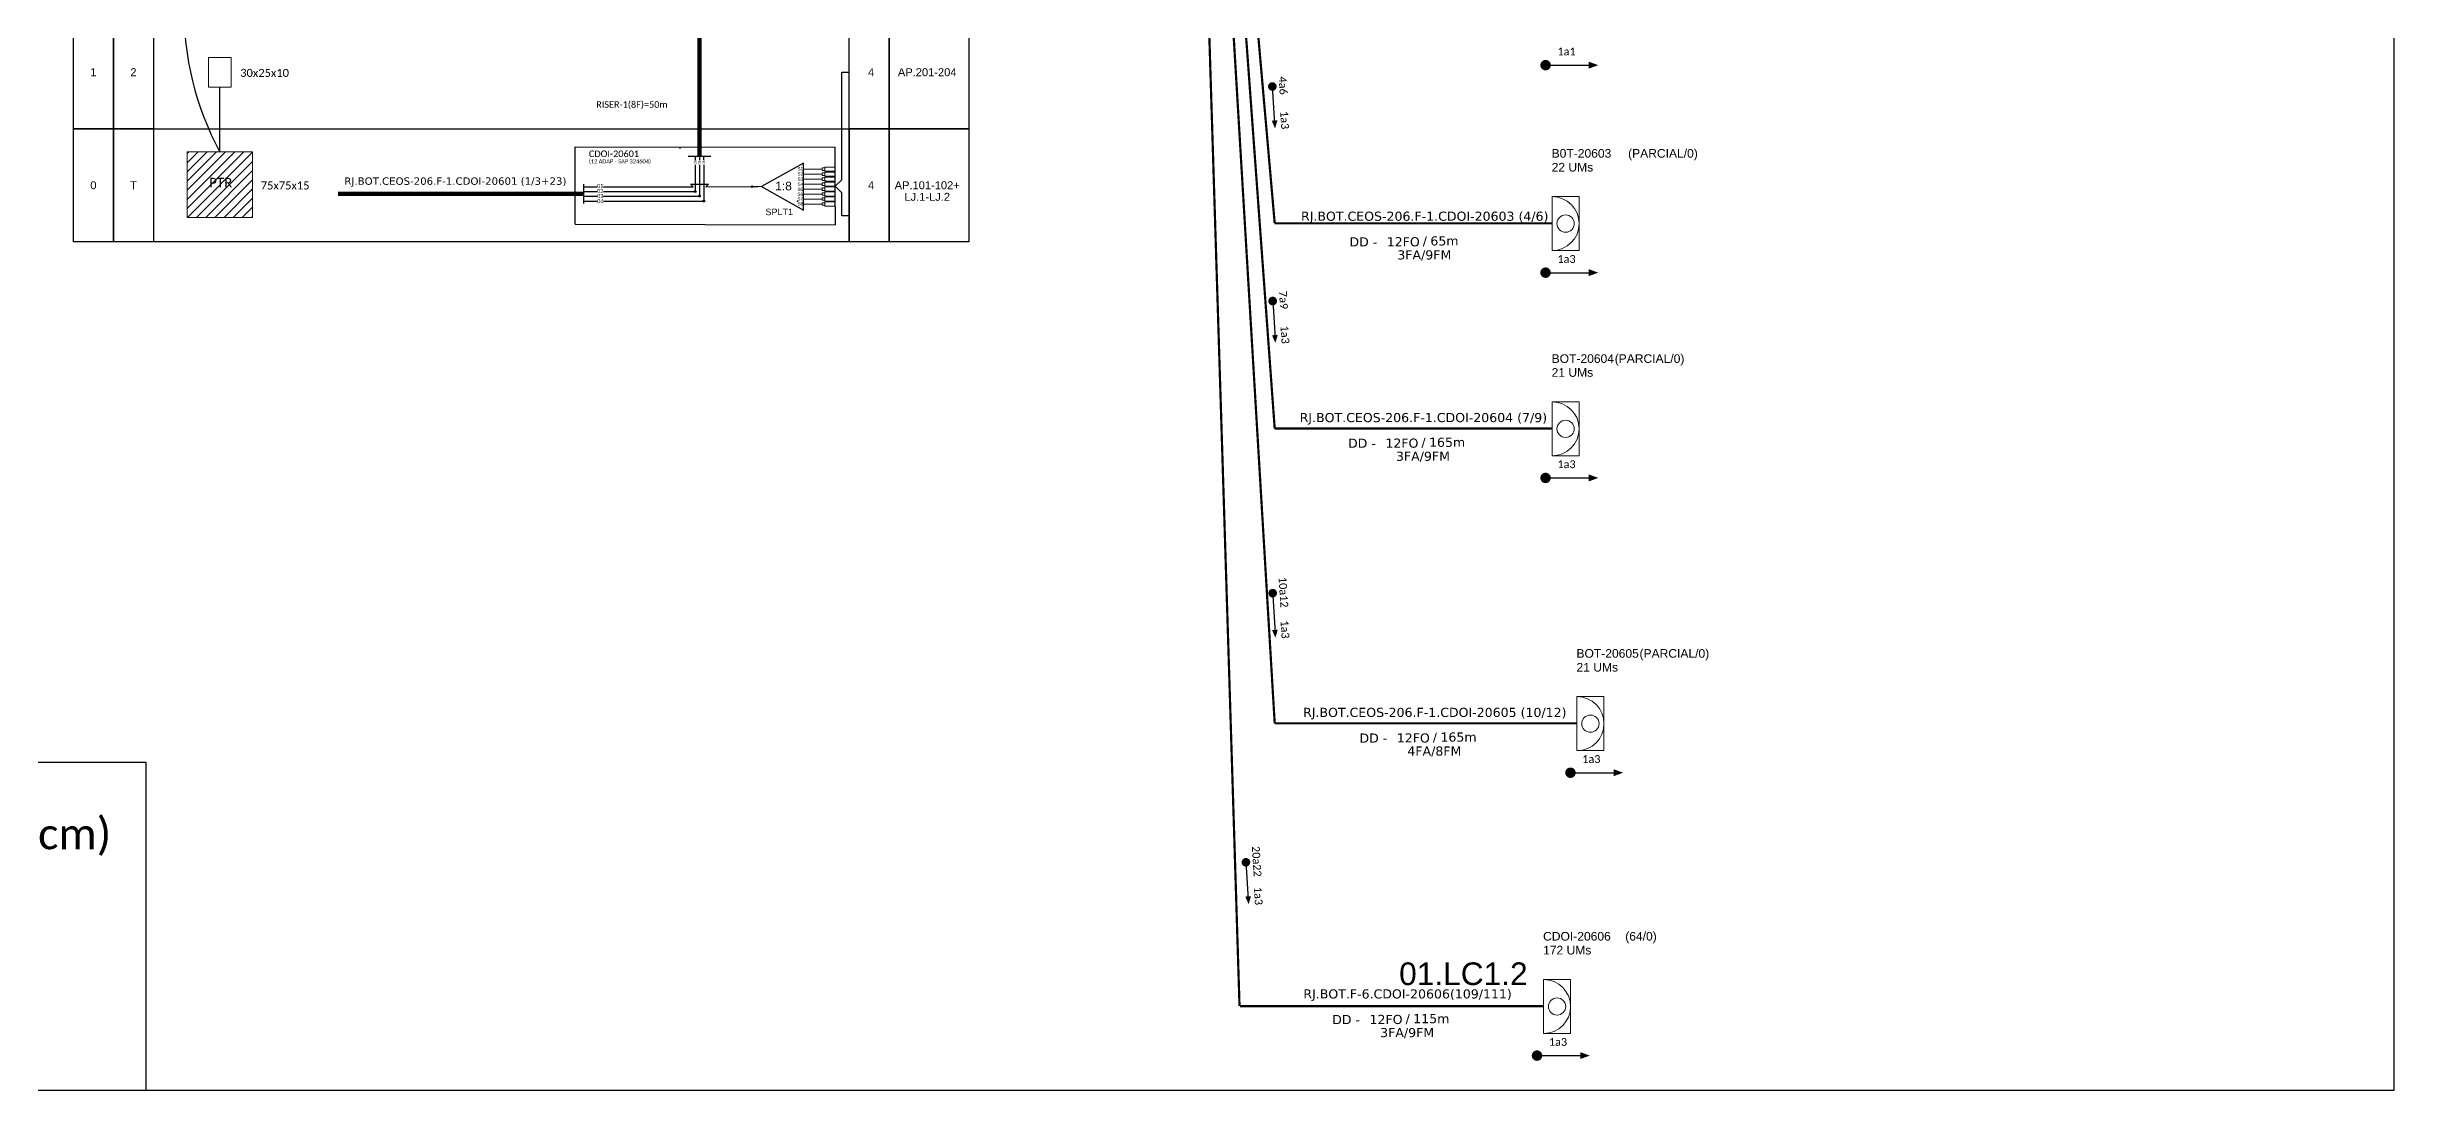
# Model space of a CAD drawing. Header units: inches. Extents: x 28957 to 29796, y 297062 to 297656.
# Drawn here: x 29252 to 29796, y 297062 to 297304 of the extents above; entities that cross this region are included whole.
import ezdxf
from ezdxf.enums import TextEntityAlignment as Align

# ---------------------------------------------------------------- set-up
doc = ezdxf.new("R2010")
doc.units = ezdxf.units.IN
doc.header["$MEASUREMENT"] = 0
doc.layers.get('0').update_dxf_attribs({"color": 252})
for name, color, linetype in [('10.1-Caixas Subterrâneas', 5, 'Continuous'), ('CAP a instalar', 1, 'Continuous'), ('CD de instalação futura', 8, 'Continuous'), ('SETA', 7, 'Continuous'), ('texto', 255, 'Continuous')]:
    doc.layers.add(name, color=color, linetype=linetype)
for name, color, linetype, lineweight in [('10.4-Postes', 1, 'Continuous', 0), ("20.0-LEGENDA DOS CDO'S", 1, 'Continuous', 0), ('20.1-CDO_INTERIOR', 1, 'Continuous', 0), ('40.1-ETIQUETAS', 1, 'Continuous', 20)]:
    doc.layers.add(name, color=color, linetype=linetype, lineweight=lineweight)
doc.styles.add('ARIAL', font='arial.ttf')
doc.styles.add('siredit', font='verdana.ttf')
doc.styles.get("Standard").update_dxf_attribs({"font": 'arial.ttf'})
doc.styles.add('WMF-Calibri0', font='calibri.ttf')
doc.linetypes.add('FENCELINE1', pattern='A,0.25,-0.1,[133,ltypeshp.shx,S=0.1,R=0,X=-0.1,Y=0],-0.1,1', length=1.45)

# ---------------------------------------------------------------- blocks, each defined once
blk = doc.blocks.new('CDOI_INT')
at = {"layer": '20.1-CDO_INTERIOR', "color": 0, "lineweight": 18}
blk.add_lwpolyline([(4.25, -4.25), (4.25, 4.25), (0, 4.25), (0, -4.25)], close=True, dxfattribs=at)
blk.add_circle((2.12, 0), 1.36, dxfattribs=at)
blk.add_arc((0, 0), 4.25, 270, 90, dxfattribs=at)
at = {"layer": "20.0-LEGENDA DOS CDO'S", "color": 0, "style": 'ARIAL'}
for tag, p in [('CDO_N', (-0.08, 10.38)), ('SPLITER_1', (21.18, 10.38)), ('SAP', (-0.08, 6.23)), ('SURVEY', (-0.08, 8.2)), ('SPLITER_2', (21.19, 8.68)), ('1:XX', (5.94, -2.22)), ('UMS', (5.94, -4.24))]:
    blk.add_attdef(tag, p, '', height=1.36, dxfattribs=at)
blk.add_attdef('FIBRAS_UTILIZADAS', text='', height=1.36, dxfattribs=at).set_placement((15.34, 10.38), align=Align.CENTER)
blk = doc.blocks.new('ETIQUETA_RS5F')
at = {"layer": '40.1-ETIQUETAS', "color": 0, "style": 'siredit'}
blk.add_text('/', height=1.5, dxfattribs=at).set_placement((1.55, -1.95), align=Align.MIDDLE_RIGHT)
for tag, p in [('ETIQUETA_R_PRIMARIA', (1.18, 4.1)), ('ETIQUETA_R_SECUNDARIA', (1.18, 2.1)), ('F_ATIVAS/F_MORTAS', (1.11, -4.24))]:
    blk.add_attdef(tag, text='', height=1.5, dxfattribs=at).set_placement(p, align=Align.MIDDLE_CENTER)
for tag, p in [('TIPO_CABO', (-6.62, -2.12)), ('CAP_CABO', (0.37, -2.09))]:
    blk.add_attdef(tag, text='', height=1.5, dxfattribs=at).set_placement(p, align=Align.MIDDLE_RIGHT)
blk.add_attdef('METROS', text='', height=1.5, dxfattribs=at).set_placement((2.11, -1.95), align=Align.MIDDLE_LEFT)
for tag, p in [('FUSÃO_1', (0.82, -8.39)), ('FUSÃO_2', (0.82, -10.6)), ('FUSÃO_3', (0.82, -12.93)), ('FUSÃO_4', (0.82, -15.14)), ('FUSÃO_5', (0.82, -17.16))]:
    blk.add_attdef(tag, text='', height=1.5, dxfattribs=at).set_placement(p, align=Align.CENTER)
blk = doc.blocks.new('A$C415C251F')
at = {"color": 3}
blk.add_point((0, 0), dxfattribs=at)
blk = doc.blocks.new('LEG_CDOIA8_C-SPLT_DIR')
at = {"color": 3}
blk.add_blockref('A$C415C251F', (0, 0), dxfattribs=at)
at = {"color": 1, "style": 'WMF-Calibri0', "flags": 4}
blk.add_attdef('CDO', (-26.84, -2.61), '', height=2, dxfattribs=at)
blk.add_attdef('MODELO', text='', height=1.5, dxfattribs=at).set_placement((-22.23, -4.54), align=Align.CENTER)
at = {"style": 'ARIAL', "flags": 4}
blk.add_attdef('SPLITAGEM', text='', height=1.5, dxfattribs=at).set_placement((-18.36, -12.59), align=Align.CENTER)
blk = doc.blocks.new('SPLT_1-8_SC-APC')
at = {"color": 1}
blk.add_lwpolyline([(-7.37, -2.1), (-17.04, -7.55), (-7.37, -13), (-7.37, -2.1)], dxfattribs=at)
at = {"color": 3, "lineweight": 0}
for points in [[(-2.99, -3.51), (-7.37, -3.51)], [(-7.37, -4.66), (-2.99, -4.66)], [(-2.41, -3.02), (-2.41, -4)], [(-2.41, -3.02), (0, -3.02)], [(-2.41, -4), (0, -4)], [(-2.41, -4.17), (-2.41, -5.16)], [(-2.41, -4.17), (0, -4.17)], [(-2.41, -5.16), (0, -5.16)], [(-2.41, -5.32), (-2.41, -6.31)], [(-2.41, -5.32), (0, -5.32)], [(-7.37, -5.82), (-2.99, -5.82)], [(-7.37, -6.97), (-2.99, -6.97)], [(-7.37, -8.12), (-2.99, -8.12)], [(-7.37, -9.28), (-2.99, -9.28)], [(-7.37, -10.43), (-2.99, -10.43)], [(-2.41, -6.31), (0, -6.31)], [(-2.41, -6.48), (-2.41, -7.46)], [(-2.41, -6.48), (0, -6.48)], [(-2.41, -7.46), (0, -7.46)], [(-2.41, -7.63), (-2.41, -8.62)], [(-2.41, -7.63), (0, -7.63)], [(-2.41, -8.62), (0, -8.62)], [(-2.41, -8.78), (-2.41, -9.77)], [(-2.41, -8.78), (0, -8.78)], [(-2.41, -9.77), (0, -9.77)], [(-2.41, -9.94), (-2.41, -10.92)], [(-2.41, -9.94), (0, -9.94)], [(-7.37, -11.58), (-2.99, -11.58)], [(-2.41, -10.92), (0, -10.92)], [(-2.41, -11.09), (-2.41, -12.08)], [(-2.41, -11.09), (0, -11.09)], [(-2.41, -12.08), (0, -12.08)]]:
    blk.add_lwpolyline(points, dxfattribs=at)
for points in [[(-2.99, -3.22), (-2.41, -3.22), (-2.41, -3.8), (-2.99, -3.8)], [(-2.99, -4.38), (-2.41, -4.38), (-2.41, -4.95), (-2.99, -4.95)], [(-2.99, -5.53), (-2.41, -5.53), (-2.41, -6.1), (-2.99, -6.1)], [(-2.99, -6.68), (-2.41, -6.68), (-2.41, -7.26), (-2.99, -7.26)], [(-2.99, -7.84), (-2.41, -7.84), (-2.41, -8.41), (-2.99, -8.41)], [(-2.99, -8.99), (-2.41, -8.99), (-2.41, -9.56), (-2.99, -9.56)], [(-2.99, -10.14), (-2.41, -10.14), (-2.41, -10.72), (-2.99, -10.72)], [(-2.99, -11.3), (-2.41, -11.3), (-2.41, -11.87), (-2.99, -11.87)]]:
    blk.add_lwpolyline(points, close=True, dxfattribs=at)
at = {"color": 1, "lineweight": 0}
blk.add_lwpolyline([(-17.04, -7.55), (-19.26, -7.55)], dxfattribs=at)
at = {"color": 1, "style": 'ARIAL'}
for s, height, p in [('S1', 0.75, (-8.74, -3.78)), ('S2', 0.75, (-8.74, -4.97)), ('S3', 0.75, (-8.74, -6.18)), ('1:8', 2, (-13.91, -8.4)), ('S4', 0.75, (-8.74, -7.36)), ('S5', 0.75, (-8.74, -8.57)), ('S6', 0.75, (-8.74, -9.69)), ('S7', 0.75, (-8.74, -10.78)), ('S8', 0.75, (-8.74, -11.9))]:
    blk.add_text(s, height=height, dxfattribs=at).set_placement(p)

msp = doc.modelspace()

# ---------------------------------------------------------------- hatches: boundary and pattern name
h = msp.add_hatch()
h.set_pattern_fill('ANSI31', color=1, scale=12, style=0)
h.set_pattern_definition([(45, (28550.9833, 296802.2643), (-1.0606602, 1.0606602), [])])
h.paths.add_polyline_path([(29299.74, 297279.53), (29284.57, 297279.53), (29284.57, 297264.39), (29299.74, 297264.39)])
h.paths.add_polyline_path([(29289.29, 297270.48), (29295.81, 297270.48), (29295.81, 297274.42), (29289.29, 297274.42)], flags=9)
h = msp.add_hatch(color=3)
h.dxf.hatch_style = 1
edge = h.paths.add_edge_path()
edge.add_arc((29415.44, 297271.53), 0.195, 0, 360)
h = msp.add_hatch(color=3)
h.dxf.hatch_style = 1
edge = h.paths.add_edge_path()
edge.add_arc((29415.44, 297271.53), 0.195, 0, 360)
h = msp.add_hatch(color=3)
h.dxf.hatch_style = 1
edge = h.paths.add_edge_path()
edge.add_arc((29402.27, 297270.4), 0.195, 0, 360)
h = msp.add_hatch(color=3)
h.dxf.hatch_style = 1
edge = h.paths.add_edge_path()
edge.add_arc((29402.27, 297270.4), 0.195, 0, 360)
h = msp.add_hatch(color=3)
h.dxf.hatch_style = 1
edge = h.paths.add_edge_path()
edge.add_arc((29403.28, 297269.34), 0.195, 0, 360)
h = msp.add_hatch(color=3)
h.dxf.hatch_style = 1
edge = h.paths.add_edge_path()
edge.add_arc((29403.28, 297269.34), 0.195, 0, 360)
h = msp.add_hatch(color=3)
h.dxf.hatch_style = 1
edge = h.paths.add_edge_path()
edge.add_arc((29404.29, 297268.17), 0.195, 0, 360)
h = msp.add_hatch(color=3)
h.dxf.hatch_style = 1
edge = h.paths.add_edge_path()
edge.add_arc((29404.29, 297268.17), 0.195, 0, 360)

# ---------------------------------------------------------------- linework, layer by layer
at = {"color": 0}
for p, q in [((29276.76, 297284.94), (29437.92, 297284.94)), ((29437.92, 297284.94), (29437.92, 297258.75)), ((29437.92, 297258.75), (29276.76, 297258.75))]:
    msp.add_line(p, q, dxfattribs=at)
for points in [[(28957.24, 297062.23), (29795.8, 297062.23), (29795.8, 297656.23), (28957.24, 297656.23), (28957.24, 297062.23)], [(29376.47, 297269.34), (29379.47, 297269.34)], [(29381.05, 297269.34), (29387.31, 297269.34), (29387.31, 297269.34)], [(29387.31, 297269.34), (29403.28, 297269.34)], [(28957.24, 297138.19), (29274.99, 297138.19)]]:
    msp.add_lwpolyline(points, dxfattribs=at)
at = {"color": 5, "const_width": 1}
msp.add_lwpolyline([(29403.28, 297428.28), (29403.28, 297278.55)], dxfattribs=at)
at = {"color": 0}
for points in [[(29258.24, 297311.14), (29267.5, 297311.14), (29267.5, 297284.94), (29258.24, 297284.94)], [(29267.5, 297311.14), (29276.76, 297311.14), (29276.76, 297284.94), (29267.5, 297284.94)], [(29437.92, 297311.14), (29447.18, 297311.14), (29447.18, 297284.94), (29437.92, 297284.94)], [(29447.18, 297311.14), (29465.69, 297311.14), (29465.69, 297284.94), (29447.18, 297284.94)], [(29258.24, 297284.94), (29267.5, 297284.94), (29267.5, 297258.75), (29258.24, 297258.75)], [(29267.5, 297284.94), (29276.76, 297284.94), (29276.76, 297258.75), (29267.5, 297258.75)], [(29437.92, 297284.94), (29447.18, 297284.94), (29447.18, 297258.75), (29437.92, 297258.75)], [(29447.18, 297284.94), (29465.69, 297284.94), (29465.69, 297258.75), (29447.18, 297258.75)]]:
    msp.add_lwpolyline(points, close=True, dxfattribs=at)
at = {"color": 0, "lineweight": 0}
msp.add_lwpolyline([(29289.51, 297301.45), (29294.81, 297301.45), (29294.81, 297294.55), (29289.51, 297294.55)], close=True, dxfattribs=at)
for points, const_width in [([(29598.65, 297299.67, 1), (29599.86, 297299.67, 1)], 1.21), ([(29535.93, 297295.23, 1), (29535.99, 297294.23, 1)], 1), ([(29598.65, 297251.6, 1), (29599.86, 297251.6, 1)], 1.21), ([(29536.01, 297245.53, 1), (29536.07, 297244.53, 1)], 1), ([(29598.65, 297204.04, 1), (29599.86, 297204.04, 1)], 1.21), ([(29536.01, 297177.85, 1), (29536.07, 297176.85, 1)], 1), ([(29604.41, 297135.75, 1), (29605.62, 297135.75, 1)], 1.21), ([(29529.82, 297115.49, 1), (29529.88, 297114.5, 1)], 1), ([(29596.67, 297070.21, 1), (29597.88, 297070.21, 1)], 1.21)]:
    msp.add_lwpolyline(points, format="xyb", close=True, dxfattribs=dict(const_width=const_width))
at = {"color": 3}
for points in [[(29292.16, 297279.56), (29292.16, 297294.55)], [(29437.92, 297264.76), (29436.27, 297264.76), (29436.27, 297270.11), (29434.7, 297271.62), (29436.27, 297273.12), (29436.27, 297298.04), (29437.92, 297298.04)], [(29376.47, 297271.52), (29379.47, 297271.52)], [(29381.05, 297271.52), (29387.31, 297271.52), (29387.31, 297271.52)], [(29387.31, 297271.52), (29401.81, 297271.52)], [(29401.81, 297271.52), (29401.16, 297272.14), (29405.39, 297272.14), (29404.75, 297271.52)], [(29404.75, 297271.52), (29416.81, 297271.53)]]:
    msp.add_lwpolyline(points, dxfattribs=at)
at = {"color": 1, "lineweight": 0}
msp.add_lwpolyline([(29284.57, 297279.56), (29299.74, 297279.56), (29299.74, 297264.39), (29284.57, 297264.39)], close=True, dxfattribs=at)
at = {"color": 1}
for points in [[(29374.47, 297280.77), (29434.7, 297280.64)], [(29434.7, 297266.83), (29434.7, 297280.64)], [(29376.47, 297267.6), (29376.47, 297272.09)], [(29434.7, 297266.83), (29434.7, 297262.67)], [(29374.47, 297262.81), (29434.7, 297262.67)]]:
    msp.add_lwpolyline(points, dxfattribs=at)
at = {"color": 5}
for points in [[(29400.68, 297278.55), (29405.88, 297278.55)], [(29402.27, 297278.55), (29402.27, 297277.59)], [(29403.28, 297278.55), (29403.28, 297277.63)], [(29404.29, 297277.63), (29404.29, 297278.55)], [(29402.27, 297276.51), (29402.27, 297270.4)], [(29403.28, 297276.51), (29403.28, 297269.34)], [(29404.29, 297276.51), (29404.29, 297268.17)], [(29376.47, 297268.17), (29379.47, 297268.17)], [(29381.05, 297268.17), (29387.31, 297268.17), (29387.31, 297268.17)], [(29387.31, 297268.17), (29404.29, 297268.17)], [(29402.27, 297270.4), (29402.27, 297270.4)]]:
    msp.add_lwpolyline(points, dxfattribs=at)
at = {"color": 1, "const_width": 1}
msp.add_lwpolyline([(29376.47, 297269.85), (29319.53, 297269.85), (29319.53, 297269.85), (29319.53, 297269.85)], dxfattribs=at)
msp.add_lwpolyline([(29376.47, 297270.59), (29376.47, 297270.59)])
at = {"color": 2}
for points in [[(29376.47, 297270.4), (29379.47, 297270.4)], [(29381.05, 297270.4), (29402.27, 297270.4), (29402.27, 297270.4)]]:
    msp.add_lwpolyline(points, dxfattribs=at)
at = {"color": 0, "linetype": 'Continuous'}
msp.add_lwpolyline([(29274.99, 297138.19), (29274.99, 297062.23)], dxfattribs=at)
at = {"color": 3}
for centre in [(29415.44, 297271.53), (29415.44, 297271.53), (29402.27, 297270.4), (29402.27, 297270.4), (29403.28, 297269.34), (29403.28, 297269.34), (29404.29, 297268.17), (29404.29, 297268.17)]:
    msp.add_circle(centre, 0.195, dxfattribs=at)
msp.add_arc((29355.51, 297313.29), 71.78, 151.9659, 208.0341, dxfattribs=at)
msp.add_point((29425.98, 297268.18))
at = {"layer": '10.1-Caixas Subterrâneas', "color": 1}
msp.add_lwpolyline([(29374.47, 297262.81), (29374.47, 297280.77)], dxfattribs=at)
at = {"layer": 'CAP a instalar', "color": 0, "linetype": 'FENCELINE1', "ltscale": 7, "const_width": 0.513}
for points in [[(29515.34, 297499.84), (29528.36, 297081.7)], [(29528.47, 297081.66), (29598.87, 297081.66)]]:
    msp.add_lwpolyline(points, dxfattribs=at)
at = {"layer": 'CAP a instalar', "color": 8, "linetype": 'FENCELINE1', "ltscale": 7, "const_width": 0.513}
for points in [[(29515.46, 297499.66), (29536.51, 297147.19)], [(29515.71, 297500.29), (29536.51, 297263.04)], [(29515.71, 297500.29), (29536.51, 297215.49)], [(29536.51, 297263.04), (29600.85, 297263.04)], [(29536.51, 297215.49), (29600.85, 297215.49)], [(29536.51, 297147.19), (29606.53, 297147.19)]]:
    msp.add_lwpolyline(points, dxfattribs=at)
at = {"layer": 'SETA'}
for points in [[(29599.69, 297299.65), (29610.09, 297299.65)], [(29535.96, 297294.73), (29536.5, 297286.15)], [(29599.69, 297251.59), (29610.09, 297251.59)], [(29536.04, 297245.03), (29536.58, 297236.45)], [(29599.69, 297204.03), (29610.09, 297204.03)], [(29536.04, 297176.73), (29536.58, 297168.15)], [(29605.44, 297135.73), (29615.84, 297135.73)], [(29529.85, 297115), (29530.4, 297106.42)], [(29597.71, 297070.2), (29608.11, 297070.2)]]:
    msp.add_lwpolyline(points, dxfattribs=at)
for points in [[(29609.25, 297300.48), (29611.47, 297299.67), (29609.25, 297298.86)], [(29537.14, 297286.88), (29536.59, 297285.01), (29535.81, 297286.8)], [(29609.25, 297252.41), (29611.47, 297251.6), (29609.25, 297250.8)], [(29537.22, 297237.18), (29536.67, 297235.31), (29535.89, 297237.1)], [(29609.25, 297204.86), (29611.47, 297204.05), (29609.25, 297203.24)], [(29537.22, 297168.88), (29536.67, 297167.01), (29535.89, 297168.8)], [(29615.01, 297136.56), (29617.23, 297135.75), (29615.01, 297134.94)], [(29531.03, 297107.15), (29530.48, 297105.28), (29529.7, 297107.06)], [(29607.27, 297071.03), (29609.49, 297070.22), (29607.27, 297069.41)]]:
    msp.add_solid(points, dxfattribs=at)

# ---------------------------------------------------------------- block references
at = {"color": 3}
msp.add_blockref('SPLT_1-8_SC-APC', (29434.7, 297279.08), dxfattribs=at)
at = {"layer": '10.4-Postes', "color": 1}
ref = msp.add_blockref('LEG_CDOIA8_C-SPLT_DIR', (29398.72, 297280.37), dxfattribs=dict(at, xscale=0.7595886718511338, yscale=0.7595886718511338, zscale=0.7595886718511338))
ref.add_attrib('CDO', 'CDOI-20601', (29377.65, 297278.38), dxfattribs={"layer": '0', "color": 0, "height": 1.519, "style": 'WMF-Calibri0'})
ref.add_attrib('MODELO', '(12 ADAP - SAP 324604)', dxfattribs={"layer": '0', "color": 0, "height": 0.9495, "style": 'WMF-Calibri0'}).set_placement((29384.82, 297276.92), align=Align.CENTER)
at = {"layer": 'CAP a instalar', "color": 8, "linetype": 'FENCELINE1', "ltscale": 7}
ref = msp.add_blockref('CDOI_INT', (29600.78, 297262.97), dxfattribs=dict(at, xscale=1.470653668531895, yscale=1.470653668531895, zscale=1.470653668531895))
ref.add_attrib('CDO_N', 'B0T-20603', (29600.66, 297278.24), dxfattribs={"layer": "20.0-LEGENDA DOS CDO'S", "color": 0, "height": 2, "style": 'ARIAL'})
ref.add_attrib('FIBRAS_UTILIZADAS', '        (PARCIAL/0)', dxfattribs={"layer": "20.0-LEGENDA DOS CDO'S", "color": 0, "height": 2.0005, "style": 'ARIAL'}).set_placement((29623.34, 297278.24), align=Align.CENTER)
ref.add_attrib('SURVEY', '22 UMs', (29600.66, 297275.03), dxfattribs={"layer": "20.0-LEGENDA DOS CDO'S", "color": 0, "height": 2, "style": 'ARIAL'})
ref = msp.add_blockref('ETIQUETA_RS5F', (29569.59, 297261.71), dxfattribs=dict(at, xscale=1.411343981848631, yscale=1.411343981848631, zscale=1.411343981848631))
ref.add_attrib('ETIQUETA_R_SECUNDARIA', 'RJ.BOT.CEOS-206.F-1.CDOI-20603 (4/6)', dxfattribs={"layer": '40.1-ETIQUETAS', "color": 0, "height": 2.117, "style": 'siredit'}).set_placement((29571.26, 297264.68), align=Align.MIDDLE_CENTER)
ref.add_attrib('TIPO_CABO', 'DD -', dxfattribs={"layer": '40.1-ETIQUETAS', "color": 0, "height": 2.117, "style": 'siredit'}).set_placement((29560.26, 297258.73), align=Align.MIDDLE_RIGHT)
ref.add_attrib('CAP_CABO', '12FO', dxfattribs={"layer": '40.1-ETIQUETAS', "color": 0, "height": 2.117, "style": 'siredit'}).set_placement((29570.11, 297258.76), align=Align.MIDDLE_RIGHT)
ref.add_attrib('METROS', '65m', dxfattribs={"layer": '40.1-ETIQUETAS', "color": 0, "height": 2.117, "style": 'siredit'}).set_placement((29572.57, 297258.96), align=Align.MIDDLE_LEFT)
ref.add_attrib('F_ATIVAS/F_MORTAS', '3FA/9FM', dxfattribs={"layer": '40.1-ETIQUETAS', "color": 0, "height": 2.117, "style": 'siredit'}).set_placement((29571.16, 297255.72), align=Align.MIDDLE_CENTER)
ref = msp.add_blockref('ETIQUETA_RS5F', (29569.28, 297215.06), dxfattribs=dict(at, xscale=1.411343981848631, yscale=1.411343981848631, zscale=1.411343981848631))
ref.add_attrib('ETIQUETA_R_SECUNDARIA', 'RJ.BOT.CEOS-206.F-1.CDOI-20604 (7/9)', dxfattribs={"layer": '40.1-ETIQUETAS', "color": 0, "height": 2.117, "style": 'siredit'}).set_placement((29570.95, 297218.03), align=Align.MIDDLE_CENTER)
ref.add_attrib('TIPO_CABO', 'DD -', dxfattribs={"layer": '40.1-ETIQUETAS', "color": 0, "height": 2.117, "style": 'siredit'}).set_placement((29559.94, 297212.08), align=Align.MIDDLE_RIGHT)
ref.add_attrib('CAP_CABO', '12FO', dxfattribs={"layer": '40.1-ETIQUETAS', "color": 0, "height": 2.117, "style": 'siredit'}).set_placement((29569.8, 297212.11), align=Align.MIDDLE_RIGHT)
ref.add_attrib('METROS', '165m', dxfattribs={"layer": '40.1-ETIQUETAS', "color": 0, "height": 2.117, "style": 'siredit'}).set_placement((29572.26, 297212.31), align=Align.MIDDLE_LEFT)
ref.add_attrib('F_ATIVAS/F_MORTAS', '3FA/9FM', dxfattribs={"layer": '40.1-ETIQUETAS', "color": 0, "height": 2.117, "style": 'siredit'}).set_placement((29570.85, 297209.07), align=Align.MIDDLE_CENTER)
ref = msp.add_blockref('ETIQUETA_RS5F', (29571.92, 297146.76), dxfattribs=dict(at, xscale=1.411343981848631, yscale=1.411343981848631, zscale=1.411343981848631))
ref.add_attrib('ETIQUETA_R_SECUNDARIA', 'RJ.BOT.CEOS-206.F-1.CDOI-20605 (10/12)', dxfattribs={"layer": '40.1-ETIQUETAS', "color": 0, "height": 2.117, "style": 'siredit'}).set_placement((29573.59, 297149.73), align=Align.MIDDLE_CENTER)
ref.add_attrib('TIPO_CABO', 'DD -', dxfattribs={"layer": '40.1-ETIQUETAS', "color": 0, "height": 2.117, "style": 'siredit'}).set_placement((29562.58, 297143.78), align=Align.MIDDLE_RIGHT)
ref.add_attrib('CAP_CABO', '12FO', dxfattribs={"layer": '40.1-ETIQUETAS', "color": 0, "height": 2.117, "style": 'siredit'}).set_placement((29572.44, 297143.81), align=Align.MIDDLE_RIGHT)
ref.add_attrib('METROS', '165m', dxfattribs={"layer": '40.1-ETIQUETAS', "color": 0, "height": 2.117, "style": 'siredit'}).set_placement((29574.9, 297144.01), align=Align.MIDDLE_LEFT)
ref.add_attrib('F_ATIVAS/F_MORTAS', '4FA/8FM', dxfattribs={"layer": '40.1-ETIQUETAS', "color": 0, "height": 2.117, "style": 'siredit'}).set_placement((29573.49, 297140.77), align=Align.MIDDLE_CENTER)
at = {"layer": 'CAP a instalar', "color": 0, "linetype": 'FENCELINE1', "ltscale": 7}
ref = msp.add_blockref('CDOI_INT', (29598.8, 297081.59), dxfattribs=dict(at, xscale=1.470653668531895, yscale=1.470653668531895, zscale=1.470653668531895))
ref.add_attrib('CDO_N', 'CDOI-20606', (29598.68, 297096.86), dxfattribs={"layer": "20.0-LEGENDA DOS CDO'S", "color": 0, "height": 2, "style": 'ARIAL'})
ref.add_attrib('FIBRAS_UTILIZADAS', '(64/0)', dxfattribs={"layer": "20.0-LEGENDA DOS CDO'S", "color": 0, "height": 2, "style": 'ARIAL'}).set_placement((29621.36, 297096.86), align=Align.CENTER)
ref.add_attrib('SURVEY', '172 UMs', (29598.68, 297093.65), dxfattribs={"layer": "20.0-LEGENDA DOS CDO'S", "color": 0, "height": 2, "style": 'ARIAL'})
ref = msp.add_blockref('ETIQUETA_RS5F', (29565.62, 297081.54), dxfattribs=dict(at, xscale=1.411343981848631, yscale=1.411343981848631, zscale=1.411343981848631))
ref.add_attrib('ETIQUETA_R_SECUNDARIA', 'RJ.BOT.F-6.CDOI-20606(109/111)', dxfattribs={"layer": '40.1-ETIQUETAS', "color": 0, "height": 2.117, "style": 'siredit'}).set_placement((29567.29, 297084.51), align=Align.MIDDLE_CENTER)
ref.add_attrib('TIPO_CABO', 'DD -', dxfattribs={"layer": '40.1-ETIQUETAS', "color": 0, "height": 2.117, "style": 'siredit'}).set_placement((29556.28, 297078.56), align=Align.MIDDLE_RIGHT)
ref.add_attrib('CAP_CABO', '12FO', dxfattribs={"layer": '40.1-ETIQUETAS', "color": 0, "height": 2.117, "style": 'siredit'}).set_placement((29566.13, 297078.59), align=Align.MIDDLE_RIGHT)
ref.add_attrib('METROS', '115m', dxfattribs={"layer": '40.1-ETIQUETAS', "color": 0, "height": 2.117, "style": 'siredit'}).set_placement((29568.6, 297078.78), align=Align.MIDDLE_LEFT)
ref.add_attrib('F_ATIVAS/F_MORTAS', '3FA/9FM', dxfattribs={"layer": '40.1-ETIQUETAS', "color": 0, "height": 2.117, "style": 'siredit'}).set_placement((29567.19, 297075.55), align=Align.MIDDLE_CENTER)
at = {"layer": 'CD de instalação futura', "color": 8, "ltscale": 11}
ref = msp.add_blockref('CDOI_INT', (29600.78, 297215.42), dxfattribs=dict(at, xscale=1.470653668531895, yscale=1.470653668531895, zscale=1.470653668531895))
ref.add_attrib('CDO_N', 'BOT-20604', (29600.66, 297230.69), dxfattribs={"layer": "20.0-LEGENDA DOS CDO'S", "color": 0, "height": 2, "style": 'ARIAL'})
ref.add_attrib('FIBRAS_UTILIZADAS', '(PARCIAL/0)', dxfattribs={"layer": "20.0-LEGENDA DOS CDO'S", "color": 0, "height": 2.0005, "style": 'ARIAL'}).set_placement((29623.34, 297230.69), align=Align.CENTER)
ref.add_attrib('SURVEY', '21 UMs', (29600.66, 297227.48), dxfattribs={"layer": "20.0-LEGENDA DOS CDO'S", "color": 0, "height": 2, "style": 'ARIAL'})
ref = msp.add_blockref('CDOI_INT', (29606.53, 297147.12), dxfattribs=dict(at, xscale=1.470653668531895, yscale=1.470653668531895, zscale=1.470653668531895))
ref.add_attrib('CDO_N', 'BOT-20605', (29606.41, 297162.39), dxfattribs={"layer": "20.0-LEGENDA DOS CDO'S", "color": 0, "height": 2, "style": 'ARIAL'})
ref.add_attrib('FIBRAS_UTILIZADAS', '(PARCIAL/0)', dxfattribs={"layer": "20.0-LEGENDA DOS CDO'S", "color": 0, "height": 2.0005, "style": 'ARIAL'}).set_placement((29629.09, 297162.39), align=Align.CENTER)
ref.add_attrib('SURVEY', '21 UMs', (29606.42, 297159.18), dxfattribs={"layer": "20.0-LEGENDA DOS CDO'S", "color": 0, "height": 2, "style": 'ARIAL'})

# ---------------------------------------------------------------- texts
at = {"color": 0, "style": 'ARIAL'}
for s, p in [('1', (29262.87, 297298.04)), ('2', (29272.13, 297298.04)), ('4', (29443.02, 297298.04)), ('AP.201-204', (29456.01, 297298.04)), ('0', (29262.87, 297271.85)), ('T', (29272.13, 297271.85)), ('4', (29443.02, 297271.85)), ('AP.101-102+', (29456.01, 297271.85)), ('LJ.1-LJ.2', (29456.01, 297269.17))]:
    msp.add_text(s, height=1.84, dxfattribs=at).set_placement(p, align=Align.MIDDLE_CENTER)
at = {"color": 0}
for s, height, style, p in [('30x25x10', 1.854, 'WMF-Calibri0', (29296.88, 297296.95)), ('75x75x15', 1.854, 'WMF-Calibri0', (29301.63, 297270.87)), ('SPLT1', 1.5, 'ARIAL', (29418.54, 297264.92))]:
    msp.add_text(s, height=height, dxfattribs=dict(at, style=style)).set_placement(p)
at = {"color": 5, "style": 'WMF-Calibri0'}
msp.add_text('RISER-1(8F)=50m', height=1.5192, dxfattribs=at).set_placement((29379.34, 297289.8))
at = {"color": 0, "style": 'ARIAL'}
for s, p in [('01', (29402.26, 297277.11)), ('02', (29403.27, 297277.11)), ('03', (29404.27, 297277.11))]:
    msp.add_text(s, height=0.57, rotation=90, dxfattribs=at).set_placement(p, align=Align.MIDDLE_CENTER)
at = {"color": 7, "style": 'WMF-Calibri0'}
msp.add_text('PTR', height=2.224, dxfattribs=at).set_placement((29289.67, 297271.35))
at = {"color": 7, "style": 'ARIAL'}
for s, p in [('01', (29380.29, 297271.68)), ('02', (29380.29, 297270.51)), ('03', (29380.29, 297269.34)), ('04', (29380.29, 297268.17))]:
    msp.add_text(s, height=0.949, dxfattribs=at).set_placement(p, align=Align.MIDDLE_CENTER)
at = {"char_height": 1.815, "width": 30.6841, "attachment_point": 5}
for s, insert in [('{\\fCalibri|b0|i0|c0|p34;\\C7;1a1}', (29604.11, 297302.83)), ('{\\fCalibri|b0|i0|c0|p34;\\C7;1a3}', (29604.11, 297254.76)), ('{\\fCalibri|b0|i0|c0|p34;\\C7;1a3}', (29604.11, 297207.21)), ('{\\fCalibri|b0|i0|c0|p34;\\C7;1a3}', (29609.86, 297138.91)), ('{\\fCalibri|b0|i0|c0|p34;\\C7;1a3}', (29602.13, 297073.38))]:
    msp.add_mtext(s, dxfattribs=dict(at, insert=insert))
at = {"char_height": 1.82, "width": 25.3588, "attachment_point": 5, "rotation": 273.6303}
for s, insert in [('{\\fCalibri|b0|i0|c0|p34;\\C7;4a6}', (29538.44, 297294.95)), ('{\\fCalibri|b0|i0|c0|p34;\\C7;1a3}', (29538.8, 297286.94)), ('{\\fCalibri|b0|i0|c0|p34;\\C7;7a9}', (29538.53, 297245.25)), ('{\\fCalibri|b0|i0|c0|p34;\\C7;1a3}', (29538.88, 297237.24)), ('{\\fCalibri|b0|i0|c0|p34;\\C7;10a12}', (29538.53, 297177.57)), ('{\\fCalibri|b0|i0|c0|p34;\\C7;1a3}', (29538.88, 297168.94)), ('{\\fCalibri|b0|i0|c0|p34;\\C7;20a22}', (29532.34, 297115.21)), ('{\\fCalibri|b0|i0|c0|p34;\\C7;1a3}', (29532.69, 297107.21))]:
    msp.add_mtext(s, dxfattribs=dict(at, insert=insert))
at = {"color": 0, "insert": (28962.01, 297125.15), "char_height": 7.1308, "width": 658.8434, "attachment_point": 1, "style": 'WMF-Calibri0'}
msp.add_mtext('Medidas das caixas internas =  Largura x Altura x Profundidade (cm)', dxfattribs=at)
at = {"layer": '40.1-ETIQUETAS', "style": 'siredit'}
msp.add_text('RJ.BOT.CEOS-206.F-1.CDOI-20601 (1/3+23)', height=1.7163, dxfattribs=at).set_placement((29346.72, 297272.81), align=Align.MIDDLE_CENTER)
at = {"layer": 'texto', "color": 3, "insert": (29580.22, 297089.14), "char_height": 5.25, "width": 31.2825, "attachment_point": 5}
msp.add_mtext('01.LC1.2', dxfattribs=at)

doc.saveas('drawing.dxf')
